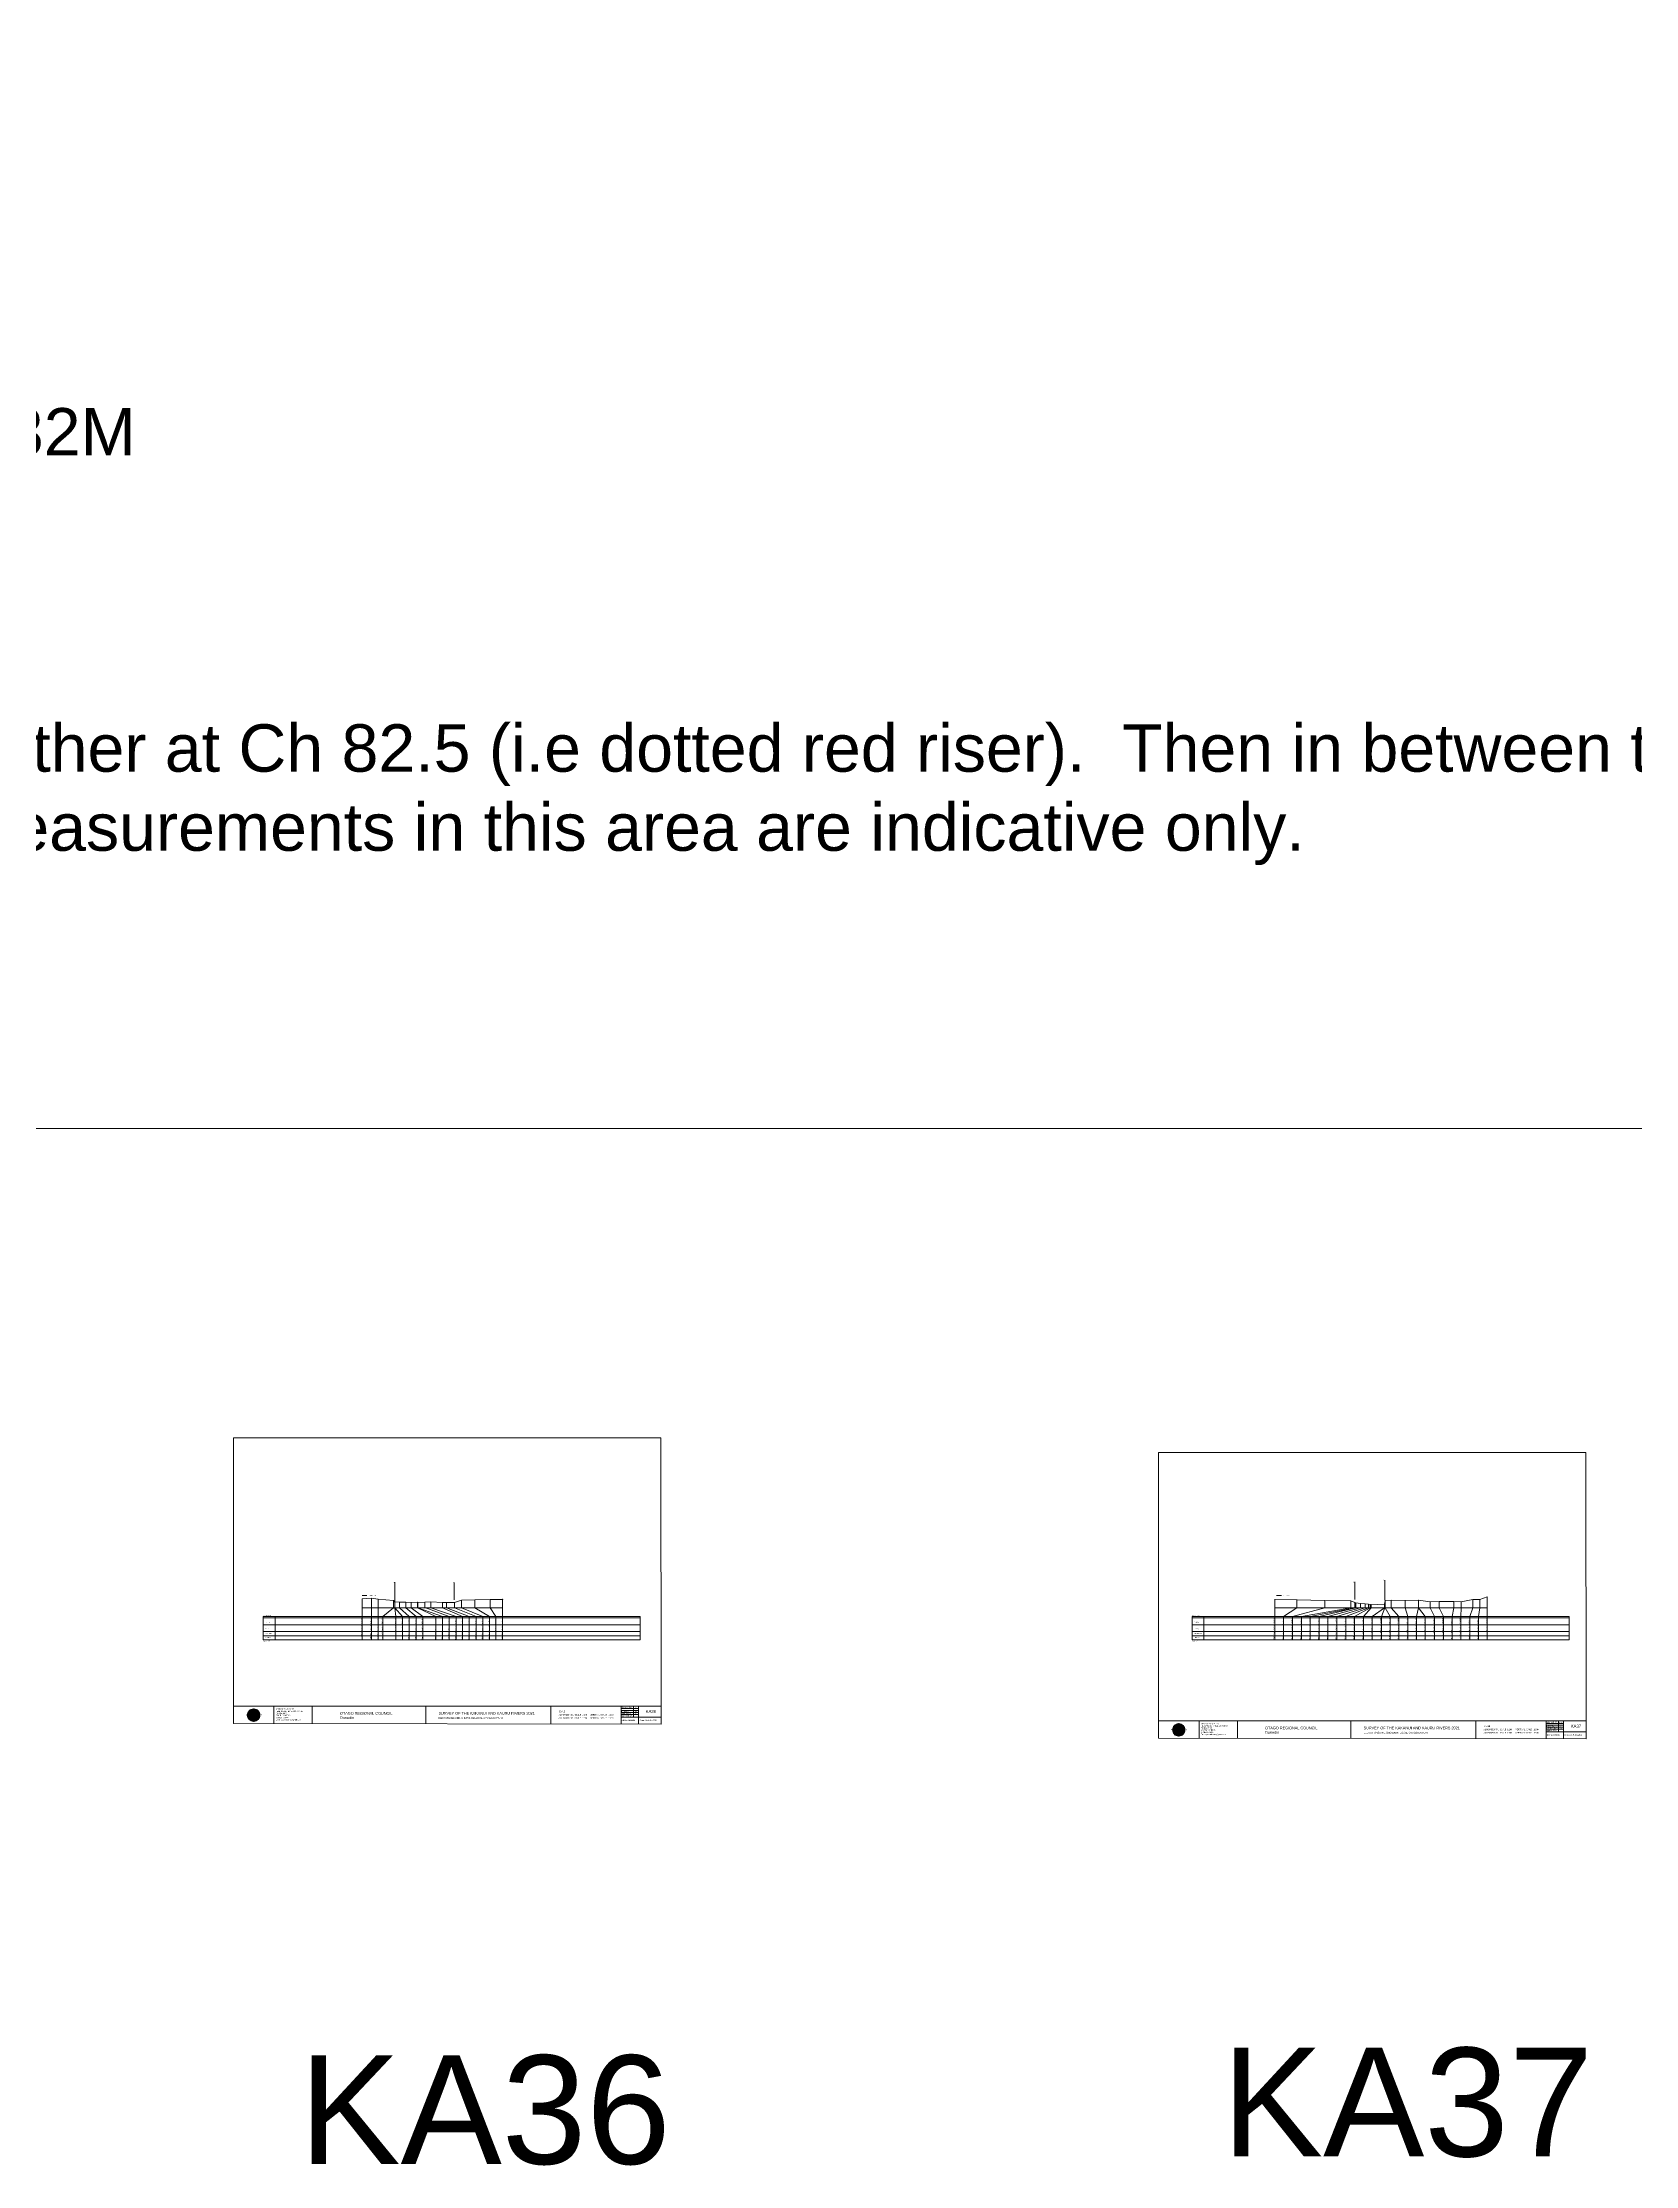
# Model space of a CAD drawing. Header units: millimetres. Extents: x -4102225 to 11595281, y -18031110 to 2286893.
# Drawn here: x 4311948 to 5249973, y -213305 to 1036794 of the extents above; entities that cross this region are included whole.
import ezdxf

# ---------------------------------------------------------------- set-up
doc = ezdxf.new("R2010")
doc.units = ezdxf.units.MM
doc.header["$PDMODE"] = 35
doc.header["$PDSIZE"] = 20
doc.layers.get('0').update_dxf_attribs({"lineweight": 0})
doc.layers.add('geo', color=7, linetype='Continuous', lineweight=0)
doc.styles.get("Standard").update_dxf_attribs({"font": 'arial.ttf'})

# ---------------------------------------------------------------- blocks, each defined once
blk = doc.blocks.new('Geomatics_Circle_SPT')
at = {"layer": 'geo', "color": 2, "linetype": 'Continuous', "lineweight": 0}
for p, q in [((0, 25.2), (-25.2, 0)), ((-24.7, 4.9), (-4.9, 24.7)), ((-24.7, -4.9), (4.9, 24.7)), ((4.9, -24.7), (-24.7, 4.9)), ((-24.7, 0), (0, -24.7)), ((-9.7, 23.3), (-23.3, 9.6)), ((9.7, 23.3), (-23.3, -9.7)), ((-23.3, 9.7), (9.7, -23.3)), ((-21, 14), (-14, 21)), ((-21, -14), (14, 21)), ((14, -21), (-21, 14)), ((0, 0), (-17.8, 17.8)), ((0, 0), (-17.8, -17.8)), ((-14, 21), (21, -14)), ((21, 14), (-14, -21)), ((23.3, -9.7), (-9.7, 23.3)), ((-9.7, -23.3), (23.3, 9.7)), ((-4.9, 24.7), (24.7, -4.9)), ((24.7, 4.9), (-4.9, -24.7)), ((25.2, 0), (0, 25.2)), ((0, 0), (17.8, 17.8)), ((0, 0), (17.8, -17.8)), ((0, -24.8), (25.2, 0)), ((4.9, 24.7), (24.7, 4.9)), ((23.3, 9.7), (9.7, 23.3)), ((14, 21), (21, 14)), ((17.8, 18.1), (17.8, 18.1)), ((-4.9, -24.7), (-24.7, -4.9)), ((-23.3, -9.7), (-9.7, -23.3)), ((-14, -21), (-21, -14)), ((-17.8, -17.8), (-17.8, -17.8)), ((24.7, -4.9), (4.9, -24.7)), ((4.9, -24.7), (4.9, -24.7)), ((9.7, -23.3), (23.3, -9.7)), ((21, -14), (14, -21)), ((18.1, -17.8), (18.1, -17.8))]:
    blk.add_line(p, q, dxfattribs=at)
at = {"layer": 'geo', "color": 1, "linetype": 'Continuous', "lineweight": 0}
for p, q in [((-25.2, 0), (9.7, 23.3)), ((-25.2, 0), (-9.6, 23.3)), ((-25.2, 0), (23.3, 9.7)), ((-25.2, 0), (-23.3, 9.7)), ((-23.3, -9.7), (-25.2, 0)), ((-9.6, -23.3), (-25.2, 0)), ((9.7, -23.3), (-25.2, 0)), ((-4.9, 24.8), (-24.7, -4.9)), ((4.9, 24.7), (-24.7, 4.9)), ((14, 21), (-24.7, -4.9)), ((-14, 21), (-24.7, 4.9)), ((21, 14), (-24.7, 4.9)), ((-21, 14), (-24.7, -4.9)), ((0, 0), (-24.7, 4.9)), ((-24.7, 4.9), (-21, -14)), ((-24.7, 4.9), (-4.9, -24.7)), ((-24.7, 4.9), (14, -21)), ((-24.7, 4.9), (-24.7, 4.9)), ((0, 0), (-24.7, -4.9)), ((-23.3, 9.7), (0, 25.2)), ((-23.3, -9.6), (0, 25.2)), ((-23.3, -9.6), (17.8, 17.8)), ((-23.3, 9.7), (-17.8, 17.9)), ((-23.3, -9.6), (-17.8, 17.9)), ((-23.3, 9.7), (17.8, 17.8)), ((-17.8, -17.8), (-23.3, 9.7)), ((0, -25.2), (-23.3, 9.7)), ((-23.3, 9.7), (17.8, -17.8)), ((-23.3, 9.7), (25.2, 0)), ((-23.3, 9.4), (-23.3, 9.4)), ((-23.3, -9.7), (25.2, 0)), ((4.9, 24.8), (-21, -14)), ((-4.9, 24.7), (-21, 14)), ((14, 21), (-21, 14)), ((-14, 21), (-21, -14)), ((0, 0), (-21, 14)), ((-21, 14), (-14, -21)), ((-21, 14), (4.9, -24.7)), ((-21, 14), (-21, 14)), ((24.7, 4.9), (-21, 14)), ((0, 0), (-21, -14)), ((-17.9, 17.6), (-17.9, 17.6)), ((-17.8, 17.8), (9.7, 23.3)), ((-17.8, 17.8), (-9.6, 23.3)), ((-17.8, -17.8), (9.7, 23.3)), ((-17.8, -17.8), (-9.7, 23.3)), ((-9.7, -23.3), (-17.8, 17.8)), ((-17.8, 17.8), (9.7, -23.3)), ((-17.8, 17.8), (23.3, -9.6)), ((-17.8, 17.8), (23.3, 9.7)), ((-17.8, -17.8), (23.3, 9.7)), ((4.9, 24.7), (-14, 21)), ((-4.9, 24.7), (-14, -20.9)), ((0, 0), (-14, 21)), ((-14, 21), (-4.9, -24.7)), ((-14, 21), (-14, 21)), ((24.7, -4.9), (-14, 21)), ((21, 14), (-14, 21)), ((-14, -21), (24.7, 4.9)), ((0, 0), (-14, -21)), ((-9.8, 23.1), (-9.8, 23.1)), ((-9.7, 23.3), (0, 25.2)), ((-9.7, 23.3), (0, -25.2)), ((-9.7, -23.3), (0, 25.2)), ((-9.6, 23.3), (17.8, -17.8)), ((-9.6, 23.3), (25.2, 0)), ((-9.6, 23.3), (17.8, 17.8)), ((-9.6, -23.3), (17.8, 17.9)), ((25.2, 0), (-9.6, -23.3)), ((0, 0), (-4.9, 24.7)), ((-4.9, 24.7), (-4.9, 24.7)), ((21, -14), (-4.9, 24.7)), ((24.8, 4.9), (-4.9, 24.7)), ((14, 21), (-4.9, 24.7)), ((-4.9, -24.7), (21, 14)), ((0, 0), (-4.9, -24.7)), ((-0.2, 25.1), (-0.2, 25.1)), ((0, 25.2), (9.7, -23.3)), ((0, 25.2), (23.3, -9.7)), ((0, 25.2), (23.3, 9.7)), ((0, 25.2), (9.7, 23.3)), ((0, 0), (4.9, 24.7)), ((0, -25.2), (9.7, 23.3)), ((0, 0), (14, 21)), ((0, 0), (21, 14)), ((23.3, 9.7), (0, -25.2)), ((0, 0), (24.8, 4.9)), ((0, 0), (4.9, -24.7)), ((0, 0), (14, -21)), ((0, 0), (21, -14)), ((0, 0), (24.8, -4.9)), ((21, 14), (4.9, 24.8)), ((14, -21), (4.9, 24.7)), ((24.7, -4.9), (4.9, 24.7)), ((4.9, 24.7), (4.9, 24.7)), ((4.9, -24.7), (14, 21)), ((4.9, -24.7), (24.7, 4.9)), ((9.4, 23.3), (9.4, 23.3)), ((9.7, 23.3), (17.8, -17.8)), ((9.7, 23.3), (25.2, 0)), ((9.7, 23.3), (17.8, 17.9)), ((17.8, 17.8), (9.7, -23.3)), ((25.2, 0), (9.7, -23.3)), ((21, -14), (14, 21)), ((24.7, 4.9), (14, 21)), ((14, 21), (14, 21)), ((14, -21), (21, 14)), ((17.6, 17.9), (17.6, 17.9)), ((17.8, 17.8), (23.3, -9.7)), ((17.8, 17.8), (23.3, 9.7)), ((23.3, 9.7), (17.8, -17.8)), ((24.7, -4.9), (21, 14)), ((21, 14), (21, 14)), ((21, -14), (24.7, 4.9)), ((23.1, 9.8), (23.1, 9.8)), ((23.3, 9.7), (25.2, 0)), ((25.2, 0), (23.3, -9.6)), ((24.7, 4.9), (24.7, 4.9)), ((25.1, 0.2), (25.1, 0.2)), ((-25.2, 0), (23.3, -9.7)), ((-25.1, -0.2), (-25.1, -0.2)), ((-24.7, -4.9), (-24.7, -4.9)), ((-24.7, -4.9), (-14, -21)), ((-24.7, -4.9), (4.9, -24.7)), ((-24.7, -4.9), (21, -14)), ((-17.8, -17.8), (-23.3, -9.7)), ((0, -25.2), (-23.3, -9.6)), ((17.8, -17.8), (-23.3, -9.6)), ((-23.1, -9.8), (-23.1, -9.8)), ((-21, -14), (24.7, -4.9)), ((-21, -14), (-21, -14)), ((-21, -14), (-4.9, -24.7)), ((-21, -14), (14, -21)), ((23.3, -9.7), (-17.8, -17.8)), ((-9.6, -23.3), (-17.8, -17.8)), ((9.7, -23.3), (-17.8, -17.8)), ((-17.6, -17.9), (-17.6, -17.9)), ((-14, -21), (21, -14)), ((-14, -21), (-14, -21)), ((-14, -21), (4.9, -24.7)), ((17.8, -17.8), (-9.7, -23.3)), ((0, -25.2), (-9.7, -23.3)), ((-9.4, -23.3), (-9.4, -23.3)), ((-4.9, -24.7), (24.7, -4.9)), ((-4.9, -24.7), (14, -21)), ((-4.9, -24.7), (-4.9, -24.7)), ((23.3, -9.6), (0, -25.2)), ((9.7, -23.3), (0, -25.2)), ((0.2, -25.1), (0.2, -25.1)), ((4.9, -24.7), (21, -14)), ((4.9, -24.7), (4.9, -24.7)), ((17.8, -17.8), (9.7, -23.3)), ((9.8, -23.1), (9.8, -23.1)), ((14, -21), (24.7, -4.9)), ((14, -21), (14, -21)), ((23.3, -9.6), (17.8, -17.8)), ((17.9, -17.6), (17.9, -17.6)), ((21, -14), (21, -14)), ((23.3, -9.4), (23.3, -9.4)), ((24.7, -4.9), (24.7, -4.9))]:
    blk.add_line(p, q, dxfattribs=at)
at = {"layer": 'geo', "color": 114, "linetype": 'Continuous', "lineweight": 0}
for p, q in [((17.9, 17.8), (-25.2, 0)), ((-24.7, 4.9), (14, 21)), ((-24.7, -4.9), (21, 14)), ((-14, -21), (-24.7, 4.9)), ((9.7, 23.3), (-23.3, 9.7)), ((0, 0), (-23.3, 9.7)), ((-23.3, 9.7), (-9.7, -23.3)), ((0, 0), (-23.3, -9.7)), ((-4.9, -24.7), (-21, 14)), ((-20.9, 14), (4.9, 24.7)), ((24.8, 4.9), (-20.9, -14)), ((0, 25.2), (-17.8, 17.8)), ((-17.8, 17.8), (0, -25.2)), ((-14, 21), (-4.9, 24.7)), ((4.9, -24.7), (-14, 21)), ((0, 0), (-9.7, 23.3)), ((0, 0), (-9.7, -23.3)), ((-4.9, 24.7), (14, -21)), ((17.8, -17.8), (0, 25.2)), ((0, 0), (9.7, 23.3)), ((0, 0), (23.3, 9.7)), ((0, 0), (9.7, -23.3)), ((0, 0), (23.3, -9.7)), ((4.9, 24.7), (21, -14)), ((23.3, -9.7), (9.7, 23.3)), ((14, 21), (24.7, -4.9)), ((25.2, 0), (17.8, 17.8)), ((21, 14), (24.7, 4.9)), ((-25.2, 0), (-17.8, -17.8)), ((-21, -14), (-24.7, -4.9)), ((-17.8, -17.8), (25.2, 0)), ((24.8, -4.9), (-14, -21)), ((-9.6, -23.3), (23.3, -9.7)), ((21, -14), (-4.9, -24.8)), ((0, -25.2), (17.9, -17.8)), ((14, -21), (4.9, -24.8))]:
    blk.add_line(p, q, dxfattribs=at)
at = {"layer": 'geo', "color": 250, "linetype": 'Continuous', "lineweight": 0}
for p, q in [((0, 0), (-25.2, 0)), ((24.7, 4.9), (-24.7, 4.9)), ((-24.7, 4.9), (-24.7, -4.9)), ((-23.3, 9.7), (23.3, 9.7)), ((-23.3, 9.7), (-23.3, 9.7)), ((-23.3, -9.7), (-23.3, 9.7)), ((21, 14), (-21, 14)), ((-21, 14), (-21, -14)), ((-17.8, 17.8), (17.8, 17.8)), ((-17.8, -17.8), (-17.8, 17.8)), ((-14, 21), (-14, 21)), ((14, 21), (-14, 21)), ((-14, 20.9), (-14, -21)), ((-9.7, 23.3), (9.7, 23.3)), ((-9.7, -23.3), (-9.7, 23.3)), ((-4.9, 24.7), (4.9, 24.7)), ((-4.9, 24.7), (-4.9, -24.7)), ((0, 0), (0, 25.2)), ((0, 0), (0, -25.2)), ((0, 0), (25.2, 0)), ((4.9, 24.7), (4.9, -24.7)), ((9.7, -23.3), (9.7, 23.3)), ((14, 21), (14, -21)), ((17.8, -17.8), (17.8, 17.8)), ((21, 14), (21, 14)), ((21, -14), (21, 14)), ((23.3, 9.7), (23.3, -9.7)), ((24.7, 4.9), (24.7, 4.9)), ((24.7, -4.9), (24.7, 4.9)), ((-24.7, -4.9), (24.7, -4.9)), ((23.3, -9.7), (-23.3, -9.7)), ((-21, -14), (21, -14)), ((17.8, -17.8), (-17.8, -17.8)), ((-14, -21), (14, -21)), ((9.7, -23.3), (-9.7, -23.3)), ((-4.9, -24.7), (4.9, -24.7))]:
    blk.add_line(p, q, dxfattribs=at)
blk = doc.blocks.new('GeomaticsNZ TITLE BLOCK')
at = {"color": 7, "linetype": 'Continuous', "lineweight": 0}
for p, q in [((0, 95), (0, 1579)), ((0, 1579), (2363, 1579)), ((2363, 1579), (2364, 95)), ((2364, 95), (0, 95)), ((0, 95), (0, 0)), ((0, 0), (2364, -4)), ((16, 95), (2364, 95)), ((224, 95), (224, 0)), ((2364, 95), (383, 95)), ((436, 95), (436, -1)), ((1063, 95), (1063, -2)), ((1755, 95), (1755, -3)), ((2144, 95), (2144, -3)), ((2144, 82), (2239, 82)), ((2144, 71), (2239, 71)), ((2144, 60), (2239, 60)), ((2144, 49), (2239, 49)), ((2144, 35), (2364, 35)), ((2212, 95), (2212, 36)), ((2239, 95), (2239, -3)), ((2364, -4), (2364, 95))]:
    blk.add_line(p, q, dxfattribs=at)
at = {"color": 7, "linetype": 'Continuous', "lineweight": 0, "xscale": 1.36, "yscale": 1.36, "zscale": 1.36}
blk.add_blockref('Geomatics_Circle_SPT', (112, 46), dxfattribs=at)
at = {"color": 7, "linetype": 'Continuous', "lineweight": 0}
for s, p in [('PK&RR', (2213, 85)), ('ST', (2220, 64)), ('PK', (2220, 51))]:
    blk.add_text(s, height=5, dxfattribs=at).set_placement(p)
at = {"color": 7, "linetype": 'Continuous', "lineweight": 0, "attachment_point": 1}
for s, width, heights, insert, char_height in [('{\\C256;Geomatics N.Z. LTD                   }', 125.08, [15.8], (69, 50), 7), ('{\\C256;GEOMATICS N.Z. LTD                   \\PTELEPHONE:  M 021 023 6 00 55;\\PPO BOX 2177\\PSOUTH DUNEDIN\\PDUNEDIN 9044\\PEmail: geomaticsnz@gmail.com}', 3535.73, [94.7], (234, 83), 7), ('{\\C256;OTAGO REGIONAL COUNCIL\\PDunedin}', 3535.73, [0], (589, 64), 15), ('{\\C256;SURVEY OF THE KAKANUI AND KAURU RIVERS 2021}', 3535.73, [0], (1134, 64), 15), ('{\\C256;ELEVATIONS ARE SHOWN IN LOCAL OTAGO DATUM}', 3535.73, [0], (1134, 35), 10), ('{\\C256;Surveyed by:}', 3535.73, [0], (2145, 92), 7), ('{\\C256;Checked by:}', 3535.73, [0], (2145, 59), 7), ('{\\C256;Approved by:}', 3535.73, [0], (2145, 46), 7), ('{\\C256;JOB No 0032021}', 3535.73, [0], (2145, 21), 7), ('{\\C256;Drawn by:}', 3535.73, [0], (2146, 70), 7), ('{\\C256;Drawn:16-JUNE-2021}', 3535.73, [0], (2245, 21), 7)]:
    blk.add_mtext_dynamic_manual_height_columns(s, width=width, gutter_width=159, heights=heights, dxfattribs=dict(at, insert=insert, char_height=char_height))

msp = doc.modelspace()

# ---------------------------------------------------------------- linework, layer by layer
at = {"color": 7, "lineweight": 0}
for p, q in [((4519455, 118990), (4519455, 130230)), ((4554356, 119716), (4554356, 130075)), ((4448892, 110000), (4448892, 96176))]:
    msp.add_line(p, q, dxfattribs=at)
at = {"lineweight": 0}
for p, q in [((5084617, 120037), (5084617, 130396)), ((5102265, 119643), (5102265, 131426)), ((5037626, 120079), (5037626, 96176)), ((5037626, 115149), (5162669, 115149)), ((5050623, 115149), (5042750, 110000)), ((5067095, 115149), (5047900, 110000)), ((5050623, 119750), (5050623, 115149)), ((5082352, 115149), (5053256, 110000)), ((5085339, 115149), (5063729, 110000)), ((5067095, 119340), (5067095, 115149)), ((5088033, 115149), (5068844, 110000)), ((5090807, 115149), (5074020, 110000)), ((5092699, 115149), (5079308, 110000)), ((5082352, 119171), (5082352, 115149)), ((5093746, 115149), (5084478, 110000)), ((5084687, 118131), (5084687, 115149)), ((5085339, 117991), (5085339, 115149)), ((5088033, 117681), (5088033, 115149)), ((5094228, 115149), (5089748, 110000)), ((5090807, 117431), (5090807, 115149)), ((5092699, 117171), (5092699, 115149)), ((5093746, 117031), (5093746, 115149)), ((5094228, 116941), (5094228, 115149)), ((5102084, 115149), (5094898, 110000)), ((5102311, 115149), (5100406, 110000)), ((5102084, 117331), (5102084, 115149)), ((5102311, 118171), (5102311, 115149)), ((5102542, 119491), (5102542, 115149)), ((5102542, 115149), (5105491, 110000)), ((5106089, 119621), (5106089, 115149)), ((5106089, 115149), (5110517, 110000)), ((5114274, 119492), (5114274, 115149)), ((5114274, 115149), (5115949, 110000)), ((5122098, 115149), (5121086, 110000)), ((5122098, 119402), (5122098, 115149)), ((5122276, 119582), (5122276, 115149)), ((5122276, 115149), (5126192, 110000)), ((5129124, 118622), (5129124, 115149)), ((5129124, 115149), (5131637, 110000)), ((5134338, 118792), (5134338, 115149)), ((5134338, 115149), (5136855, 110000)), ((5142959, 115149), (5141977, 110000)), ((5142959, 118713), (5142959, 115149)), ((5147250, 115149), (5147076, 110000)), ((5147250, 118613), (5147250, 115149)), ((5154238, 115149), (5152488, 110000)), ((5154238, 120003), (5154238, 115149)), ((5158233, 115149), (5157574, 110000)), ((5158233, 119903), (5158233, 115149)), ((5162669, 121533), (5162669, 96176)), ((4441989, 110000), (4663964, 110000)), ((4441989, 109154), (4663964, 109154)), ((4441989, 105002), (4663964, 105002)), ((4441989, 101057), (4663964, 101057)), ((4988915, 110000), (4988915, 96303)), ((4988915, 110000), (5210890, 110000)), ((4988915, 109154), (5210890, 109154)), ((4988915, 105002), (5210890, 105002)), ((4988915, 101057), (5210890, 101057)), ((4995818, 110000), (4995818, 96176)), ((5042750, 96176), (5042750, 110000)), ((5047900, 96176), (5047900, 110000)), ((5053256, 96176), (5053256, 110000)), ((5058434, 96176), (5058434, 110000)), ((5063729, 96176), (5063729, 110000)), ((5068844, 96176), (5068844, 110000)), ((5074020, 96176), (5074020, 110000)), ((5079308, 96176), (5079308, 110000)), ((5084478, 96176), (5084478, 110000)), ((5089748, 96176), (5089748, 110000)), ((5094898, 96176), (5094898, 110000)), ((5100406, 96176), (5100406, 110000)), ((5105491, 96176), (5105491, 110000)), ((5110517, 96176), (5110517, 110000)), ((5115949, 96176), (5115949, 110000)), ((5121086, 96176), (5121086, 110000)), ((5126192, 96176), (5126192, 110000)), ((5131637, 96176), (5131637, 110000)), ((5136855, 96176), (5136855, 110000)), ((5141977, 96176), (5141977, 110000)), ((5147076, 96176), (5147076, 110000)), ((5152488, 96176), (5152488, 110000)), ((5157574, 96176), (5157574, 110000)), ((5210890, 110000), (5210890, 96176)), ((4441989, 98497), (4663964, 98497)), ((4441989, 96176), (4663964, 96176)), ((4988915, 98497), (5210890, 98497)), ((4988915, 96176), (5210890, 96176))]:
    msp.add_line(p, q, dxfattribs=at)
at = {"color": 1, "lineweight": 0}
for p, q in [((4500113, 122252), (4503020, 122252)), ((5038576, 122252), (5041482, 122252))]:
    msp.add_line(p, q, dxfattribs=at)
for p, q in [((4500135, 120385), (4500135, 96176)), ((4500135, 115149), (4582988, 115149)), ((4505661, 120735), (4505661, 96176)), ((4509628, 120114), (4509628, 96176)), ((4518788, 115149), (4522667, 115149)), ((4519371, 118384), (4519371, 115149)), ((4519371, 115149), (4520071, 110000)), ((4519470, 118694), (4519470, 115149)), ((4519470, 115149), (4523984, 110000)), ((4522245, 118454), (4522245, 115149)), ((4522245, 115149), (4527917, 110000)), ((4525973, 118334), (4525973, 115149)), ((4525973, 115149), (4531896, 110000)), ((4532782, 118324), (4532782, 115139)), ((4532782, 115149), (4543666, 110000)), ((4532965, 118294), (4532965, 115109)), ((4532965, 115149), (4547577, 110000)), ((4537108, 118364), (4537108, 115179)), ((4537108, 115179), (4551466, 110000)), ((4540596, 118594), (4540596, 115149)), ((4540596, 115149), (4555518, 110000)), ((4547450, 118234), (4547450, 115149)), ((4547450, 115149), (4559351, 110000)), ((4549899, 118134), (4549899, 115149)), ((4549899, 115149), (4563286, 110000)), ((4554502, 118254), (4554502, 115069)), ((4554502, 115149), (4567249, 110000)), ((4558628, 119574), (4558628, 115149)), ((4558628, 115149), (4571200, 110000)), ((4566538, 119764), (4566538, 115149)), ((4566538, 115149), (4575091, 110000)), ((4575546, 119984), (4575546, 115149)), ((4575546, 115149), (4578965, 110000)), ((4582921, 120084), (4582921, 96176)), ((4512315, 96176), (4512315, 110000)), ((4520071, 96176), (4520071, 110000)), ((4523984, 96176), (4523984, 110000)), ((4527917, 96176), (4527917, 110000)), ((4531896, 96176), (4531896, 110000)), ((4535961, 96176), (4535961, 110000)), ((4543666, 96176), (4543666, 110000)), ((4547577, 96176), (4547577, 110000)), ((4551466, 96176), (4551466, 110000)), ((4555518, 96176), (4555518, 110000)), ((4559351, 96176), (4559351, 110000)), ((4563286, 96176), (4563286, 110000)), ((4567249, 96176), (4567249, 110000)), ((4571200, 96176), (4571200, 110000)), ((4575091, 96176), (4575091, 110000)), ((4578965, 96176), (4578965, 110000))]:
    msp.add_line(p, q)
at = {"linetype": 'Continuous', "lineweight": 0}
for p, q in [((4528990, 118244), (4528990, 115149)), ((4528990, 115149), (4535961, 110000))]:
    msp.add_line(p, q, dxfattribs=at)
at = {"color": 7, "lineweight": 0, "transparency": 33554687}
msp.add_line((4441989, 110000), (4441989, 96303), dxfattribs=at)
at = {"color": 7}
msp.add_line((4663964, 110000), (4663964, 96176), dxfattribs=at)
at = {"color": 40, "linetype": 'Continuous', "lineweight": 0, "true_color": 0xf8d731}
msp.add_lwpolyline([(2547953, 2286893), (6114419, 2286893), (6114419, 397322), (2547953, 397322)], close=True, dxfattribs=at)
at = {"color": 1}
msp.add_lwpolyline([(4500135, 120385), (4505661, 120735), (4509628, 120114), (4518629, 119444), (4519371, 118384), (4519470, 118694), (4522245, 118454), (4525973, 118334), (4528990, 118244), (4532782, 118324), (4532965, 118294), (4537108, 118364), (4540596, 118594), (4547450, 118234), (4549899, 118134), (4554502, 118254), (4558628, 119574), (4566538, 119764), (4575546, 119984), (4582921, 120084)], dxfattribs=at)
msp.add_lwpolyline([(4518629, 119444), (4518614, 115149), (4512315, 110000)])
at = {"color": 1, "lineweight": 0}
msp.add_lwpolyline([(5037626, 120079), (5050623, 119750), (5067095, 119340), (5082352, 119171), (5084687, 118131), (5085339, 117991), (5088033, 117681), (5090807, 117431), (5092699, 117171), (5092699, 117171), (5093746, 117031), (5094228, 116941), (5102084, 117331), (5102311, 118171), (5102542, 119491), (5106089, 119621), (5122098, 119402), (5122276, 119582), (5129124, 118622), (5134338, 118792), (5142959, 118792), (5147250, 118613), (5154238, 120003), (5158233, 119903), (5162669, 121533)], dxfattribs=at)
at = {"lineweight": 0}
msp.add_lwpolyline([(5084687, 118131), (5084687, 115149), (5058434, 110000)], dxfattribs=at)
at = {"color": 3}
for p in [(4500135, 120385), (4505661, 120735), (4509628, 120114), (4518629, 119444), (4519371, 118384), (4519470, 118694), (4522245, 118454), (4525973, 118334), (4528990, 118244), (4532782, 118324), (4532965, 118294), (4537108, 118364), (4540596, 118594), (4547450, 118234), (4549899, 118134), (4554502, 118254), (4558628, 119574), (4566538, 119764), (4575546, 119984), (4582921, 120084)]:
    msp.add_point(p, dxfattribs=at)
at = {"lineweight": 0}
for p in [(5037626, 120079), (5050623, 119750), (5067095, 119340), (5082352, 119171), (5084687, 118131), (5085339, 117991), (5088033, 117681), (5090807, 117431), (5092699, 117171), (5093746, 117031), (5094228, 116941), (5102084, 117331), (5102311, 118171), (5102542, 119491), (5106089, 119621), (5114274, 119492), (5122098, 119402), (5122276, 119582), (5129124, 118622), (5134338, 118792), (5142959, 118713), (5147250, 118613), (5154238, 120003), (5158233, 119903), (5162669, 121533), (4988915, 110000), (4988915, 110000)]:
    msp.add_point(p, dxfattribs=at)
msp.add_point((4441989, 110000))
at = {"color": 40, "true_color": 0xf8d731}
msp.add_point((4441989, 110000), dxfattribs=at)

# ---------------------------------------------------------------- block references
at = {"color": 7, "lineweight": 0, "xscale": 106.5053773992074, "yscale": 106.5053773992074, "zscale": 106.5053773992074}
for p in [(4424384, 46987), (4969093, 38336)]:
    msp.add_blockref('GeomaticsNZ TITLE BLOCK', p, dxfattribs=at)

# ---------------------------------------------------------------- texts
at = {"color": 7, "lineweight": 0, "transparency": 33554687}
for s, height, p in [('Ground Level', 473.07, (4504305, 122252)), ('DATUM 110.00', 473.07, (4441922, 110136)), ('Ground Level', 473.07, (4443382, 99739)), ('Easting', 473.1, (4443365, 102528)), ('Northing', 473.1, (4443433, 106387)), ('Section KA36', 473.07, (4441922, 95258)), ('Chainage', 473.1, (4443384, 97414))]:
    msp.add_text(s, height=height, dxfattribs=at).set_placement(p)
at = {"lineweight": 0}
for s, height, p in [('Ground Level', 473.07, (5042768, 122252)), ('DATUM 110.00', 473.07, (4988848, 110136)), ('Ground Level', 473.07, (4990308, 99739)), ('Easting', 473.1, (4990290, 102528)), ('Northing', 473.1, (4990359, 106387)), ('Section KA37', 473.07, (4988848, 95258)), ('Chainage', 473.1, (4990310, 97414))]:
    msp.add_text(s, height=height, dxfattribs=at).set_placement(p)
for s, p in [('   0.13  120.39  1429231.35  4998230.51', (4500094, 96147)), ('   5.66  120.74  1429228.41  4998225.60', (4505310, 96147)), ('   9.63  120.11  1429224.10  4998224.14', (4509557, 96147)), ('  18.63  119.44  1429218.36  4998217.11', (4512182, 96100)), ('  19.37  118.38  1429217.74  4998216.68', (4520028, 96100)), ('  19.47  118.69  1429217.68  4998216.60', (4523951, 96100)), (' 22.25  118.45  1429218.97  4998211.96', (4527874, 96147)), (' 25.97  118.33  1429216.65  4998209.03', (4531797, 96147)), (' 28.99  118.24  1429214.30  4998207.00', (4535720, 96100)), (' 32.78  118.32  1429212.72  4998203.47', (4543566, 96155)), (' 32.96  118.29  1429212.76  4998203.22', (4547489, 96146)), (' 37.11  118.36  1429210.29  4998199.89', (4551412, 96167)), (' 40.60  118.59  1429208.28  4998197.04', (4555335, 96147)), (' 47.45  118.23  1429205.06  4998190.94', (4559258, 96149)), (' 49.90  118.13  1429203.03  4998189.36', (4563181, 96143)), (' 54.50  118.25  1429200.33  4998185.63', (4567104, 96147)), (' 58.63  119.57  1429196.34  4998183.42', (4571027, 96147)), (' 66.54  119.76  1429193.27  4998175.88', (4574950, 96147)), (' 75.55  119.98  1429188.32  4998168.35', (4578873, 96100)), (' 82.92  120.08  1429184.42  4998162.08', (4582797, 96155))]:
    msp.add_text(s, height=500, rotation=90).set_placement(p)
for s, p in [('  37.63  120.08  1429307.53  4998197.68', (5037454, 96146)), ('  50.62  119.75  1429307.56  4998184.68', (5042668, 96147)), ('  67.09  119.34  1429308.25  4998168.22', (5047882, 96149)), ('  82.35  119.17  1429308.73  4998152.97', (5053097, 96147)), ('  84.69  118.13  1429309.25  4998150.65', (5058311, 96147)), ('  85.34  117.99  1429308.67  4998149.98', (5063525, 96147)), ('  88.03  117.68  1429308.83  4998147.29', (5068739, 96147)), ('  90.81  117.43  1429309.03  4998144.52', (5073954, 96147)), ('  92.70  117.17  1429309.13  4998142.63', (5079168, 96147)), ('  93.75  117.03  1429309.01  4998141.58', (5084382, 96147)), ('  94.23  116.94  1429313.40  4998141.32', (5089596, 96147)), (' 102.08  117.33  1429309.05  4998133.24', (5094811, 96100)), (' 102.31  118.17  1429308.95  4998133.01', (5100025, 96100)), (' 102.54  119.49  1429309.36  4998132.79', (5105239, 96100)), (' 106.09  119.62  1429309.29  4998129.24', (5110453, 96100)), (' 114.27  119.49  1429308.75  4998121.04', (5115668, 96100)), (' 122.10  119.40  1429309.87  4998113.24', (5120882, 96100)), (' 122.28  119.58  1429310.13  4998113.07', (5126096, 96100)), (' 129.12  118.62  1429310.81  4998106.24', (5131310, 96100)), (' 134.34  118.79  1429309.61  4998100.99', (5136524, 96100)), (' 142.96  118.71  1429309.76  4998092.37', (5141739, 96100)), (' 147.25  118.61  1429310.28  4998088.09', (5146953, 96100)), (' 154.24  120.00  1429310.66  4998081.11', (5152167, 96100)), (' 158.23  119.90  1429310.88  4998077.12', (5157381, 96100)), (' 162.67  121.53  1429310.80  4998072.68', (5162596, 96100))]:
    msp.add_text(s, height=500, rotation=90, dxfattribs=at).set_placement(p)
at = {"color": 7, "lineweight": 0}
for s, height, p in [('A1 HORIZONTAL SCALE  1:200      VERTICAL SCALE   1:200 ', 823.57, (4615843, 51664)), ('A3 HORIZONTAL SCALE  1:800      VERTICAL SCALE   1:800', 823.57, (4615843, 49761)), ('SCALE :  ', 823.6, (4615925, 53625)), ('KA36', 1764.8, (4667171, 53194)), ('A1 HORIZONTAL SCALE  1:200      VERTICAL SCALE   1:200 ', 823.57, (5160553, 43013)), ('A3 HORIZONTAL SCALE  1:800      VERTICAL SCALE   1:800', 823.57, (5160553, 41109)), ('SCALE :  ', 823.6, (5160635, 44974)), ('KA37', 1764.8, (5211881, 44543)), ('KA36', 63997, (4463184, -212397)), ('KA37', 63997, (5006374, -207931))]:
    msp.add_text(s, height=height, dxfattribs=at).set_placement(p)
at = {"linetype": 'Continuous', "lineweight": 0, "insert": (2897719, 2124908), "char_height": 27924.168, "width": 5192666.58, "attachment_point": 1}
msp.add_mtext('Hi Steve,\\P\\PPlease do the following revisions:\\P\\PKA23^I^IThe revision needed is a Ch 117.4 \\P\\P\\PKA35^I^IOrder shots changed around W on Left Bank, also one shot deleted in same area See REV06 of data file\\P\\P\\PKA36^I^IShot at change 19.47 has been removed.  This was removed in REV05 which you should have been using. So careful with your versions.\\P\\P\\PKA37^I^IMissing. I have not seen this line.\\P\\PKA40^I^IThe data points have enlarged symbols\\P\\PKA43^I^Ipts 20037;20036 and 20024 have depths changed at Ch36.95; 40.5 one 42.7. See Data File REV06\\P\\P^I^I^Ipt20025 deleted at Ch 42.93; also 20026 deleted at Ch44.66\\P\\P^I^I^Ipt 20029 elevation changed as per REV06\\P\\PKA44^I^IW at Chainage 61.5\\P\\P\\PKA45^I^ILight blue riser at Ch. 48.75\\P\\P^I^I^IPt  20077 at Ch 27.6. elevation changed as per REV06.  107.32M\\P\\PKA46^I^ITake out point at Ch 158.6 and 158.7 as per REV06\\P\\P^I^I^IRiser at Ch 78.9 Dotted red otherwise like a W riser;  then another at Ch 82.5 (i.e dotted red riser).  Then in between these risers note:  Area of significant difficulty\\P ^I^I^I^Idue to bridge structure interference and deep holes.  Measurements in this area are indicative only.', dxfattribs=at)
at = {"color": 7, "lineweight": 0, "char_height": 500, "attachment_point": 1, "rotation": 90}
for insert in [(4518668, 129688), (4553568, 129615)]:
    msp.add_mtext_dynamic_manual_height_columns('W', width=4277.93, gutter_width=12.5, heights=[0], dxfattribs=dict(at, insert=insert))
at = {"lineweight": 0, "char_height": 500, "attachment_point": 1, "rotation": 90}
for insert in [(5083829, 129854), (5101477, 130966)]:
    msp.add_mtext_dynamic_manual_height_columns('W', width=4277.93, gutter_width=12.5, heights=[0], dxfattribs=dict(at, insert=insert))

doc.saveas('drawing.dxf')
